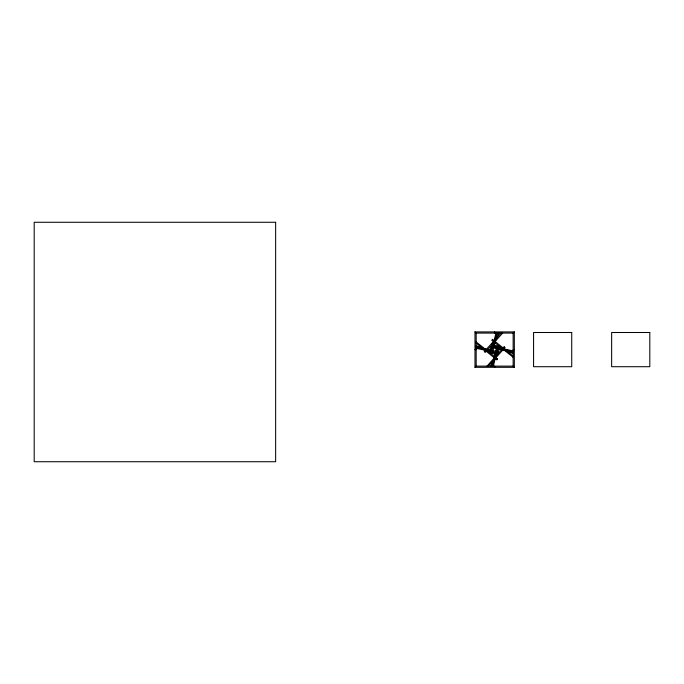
<?xml version="1.0" encoding="UTF-8"?>
<svg xmlns="http://www.w3.org/2000/svg" width="684" height="684" viewBox="0 0 684 684"><rect width="100%" height="100%" fill="white"/><g stroke="black" fill="none" stroke-linecap="round" stroke-linejoin="round"><path stroke-width="1.03" d="M491.351 347.506L491.599 346.343L497.747 347.643M493.019 345.437L491.326 352.645L492.48 352.91L495.524 339.965M493.968 341.401L495.926 333.091L496.909 332.8L495.977 338.05M493.344 361.169L492.412 366.419L493.395 366.12L495.105 358.852M493.814 359.185L496.841 346.301L497.995 346.574L495.814 355.834M491.574 351.576L491.847 350.422L493.01 350.67M489.034 351.867L489.53 350.789M492.933 360.485L490.531 366.419M493.797 358.613L499.414 346.403L500.491 346.899L491.651 366.12M492.078 345.249L492.574 344.172M497.242 353.97L496.746 355.047L495.652 354.594M474.987 367.308L476.175 366.12L513.145 366.12L514.325 367.308L514.325 331.911L474.987 331.911L474.987 367.308L514.325 367.308M474.987 331.911L476.175 333.091L513.145 333.091L514.325 331.911M513.445 353.739L491.428 344.975M474.987 349.609L476.175 349.609M513.145 349.609L514.325 349.609M503.903 348.943L513.145 350.892L513.445 351.858L507.921 350.995M492.745 346.591L493.908 346.831M492.48 347.737L504.843 350.345M481.399 348.216L475.876 347.352L476.175 348.327L485.418 350.276M484.477 348.866L497.969 351.713L497.721 352.867L488.496 350.926M491.873 343.881L513.145 352.662M486.085 349.627L487.008 350.379M495.011 356.886L495.934 357.638M494.181 340.7L495.096 341.453M503.108 347.959L504.031 348.703M493.386 341.581L494.301 342.325M502.312 348.84L503.227 349.584M513.145 333.091L513.145 366.12M494.66 331.911L494.66 333.091M494.66 366.12L494.66 367.308M476.175 333.091L476.175 366.12M497.892 354.235L497.439 355.329L476.175 346.557L475.876 345.471L497.892 354.235M497.67 333.091L488.821 352.32L489.898 352.816L498.978 333.091L497.67 333.091M492.506 339.341L491.762 340.264L513.445 357.501L513.145 356.116L492.506 339.341M497.559 358.955L496.815 359.869L476.175 343.094L475.876 341.709L497.559 358.955M501.073 333.091L484.281 351.619L485.161 352.414L502.672 333.091L501.073 333.091M504.159 346.797L486.777 366.419L488.239 366.12L505.04 347.592L504.159 346.797M275.635 222.274L34.2 222.274L34.2 461.726L275.635 461.726L275.635 222.274M571.73 332.501L533.571 332.501L533.571 366.709L571.73 366.709L571.73 332.501M649.8 332.501L611.641 332.501L611.641 366.709L649.8 366.709L649.8 332.501"/></g></svg>
